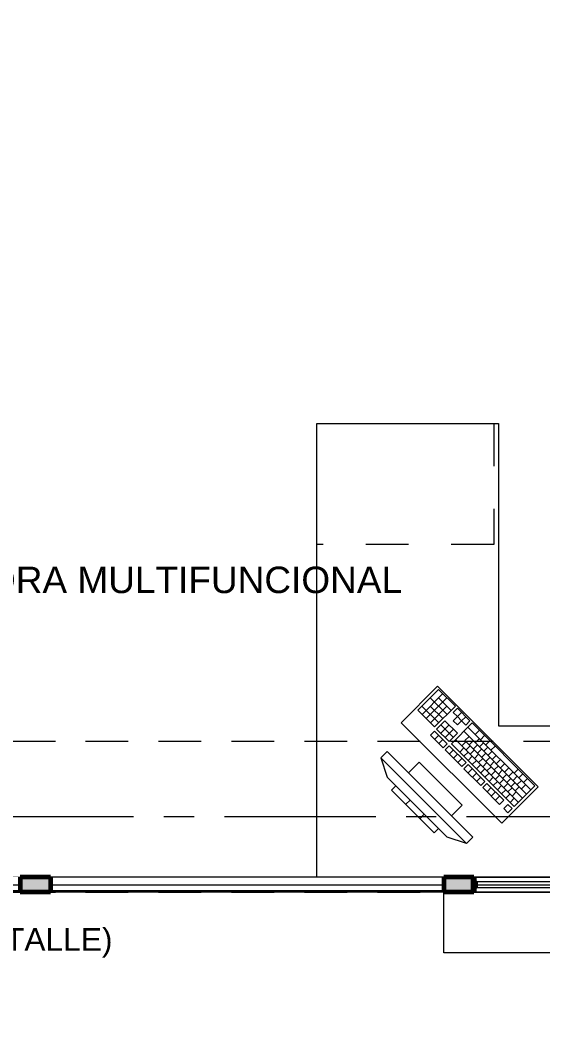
# Model space of a CAD drawing. Header units: inches. Extents: x -38 to 5698, y -33 to 92.
# Drawn here: x 126.47 to 128.198, y 29.258 to 32.584 of the extents above; entities that cross this region are included whole.
import ezdxf

# ---------------------------------------------------------------- set-up
doc = ezdxf.new("R2010")
doc.units = ezdxf.units.IN
doc.header["$MEASUREMENT"] = 0
doc.set_wipeout_variables(frame=1)
for name, pattern in [('Hidden Line', [0.195611, 0.141111, -0.0545]), ('Punto & Raya', [0.65, 0.5, -0.075, 0, -0.075]), ('Rayas', [0.282222, 0.141111, -0.141111]), ('Wipeout_Contour', [1, 0, -1])]:
    doc.linetypes.add(name, pattern=pattern)
for name, color, linetype in [('02 _ ARQ _ ALB _ Ejes Generales', 7, 'Continuous'), ('02 _ ARQ _ ALB _ Muros Interiores', 7, 'Continuous'), ('02 _ ARQ _ ZON _ Espacio.3D', 7, 'Continuous'), ('08 _ STR _ EXT _ 09 Vigas', 7, 'Continuous'), ('Acabado - Muros', 7, 'Continuous'), ('Interior - Mobiliario', 7, 'Continuous'), ('Notas - Etiquetas', 251, 'Continuous')]:
    doc.layers.add(name, color=color, linetype=linetype)
doc.styles.add('Estilo_Generado_4', font='swisse.ttf')
doc.dimstyles.new('Estilo_Generado__8', dxfattribs={"dimtxt": 0.18, "dimasz": 0.0912, "dimexe": 0.18, "dimexo": 0.0625, "dimgap": 0, "dimtad": 0, "dimtih": 1, "dimtoh": 1, "dimdec": 4, "dimzin": 0, "dimdsep": 46, "dimcen": 0.09, "dimadec": 0, "dimazin": 0, "dimtfac": 1, "dimtdec": 4, "dimtmove": 0, "dimatfit": 3, "dimldrblk": 'ARROWHEAD_5', "dimfxl": 1, "dimtolj": 1, "dimtzin": 0, "dimarcsym": 0})

# ---------------------------------------------------------------- blocks, each defined once
blk = doc.blocks.new('ARROWHEAD_5')
at = {"linetype": 'Continuous', "lineweight": 0}
blk.add_hatch(color=0, dxfattribs=at).paths.add_polyline_path([(-1, 0.2679), (0, 0), (-1, -0.2679)])
at = {"color": 0, "linetype": 'Continuous', "lineweight": 0}
blk.add_line((0, 0), (-1, 0), dxfattribs=at)

msp = doc.modelspace()

# ---------------------------------------------------------------- linework, layer by layer
at = {"layer": '02 _ ARQ _ ALB _ Ejes Generales', "color": 252, "linetype": 'Punto & Raya', "lineweight": 13}
msp.add_line((98.3454, 29.95), (147.07, 29.95), dxfattribs=at)
at = {"layer": '02 _ ARQ _ ALB _ Muros Interiores', "color": 7, "linetype": 'Continuous', "lineweight": 80}
for p, q in [((127.969, 29.735), (127.969, 29.75)), ((127.969, 29.735), (127.969, 29.75)), ((127.969, 29.715), (127.969, 29.735)), ((127.969, 29.715), (127.969, 29.735)), ((127.969, 29.715), (127.969, 29.735)), ((127.969, 29.7), (127.969, 29.715)), ((127.969, 29.7), (127.969, 29.715))]:
    msp.add_line(p, q, dxfattribs=at)
at = {"layer": '02 _ ARQ _ ALB _ Muros Interiores', "color": 165, "linetype": 'Continuous', "lineweight": 15}
for p, q in [((127.969, 29.75), (129.469, 29.75)), ((127.979, 29.735), (129.459, 29.735)), ((127.969, 29.7), (129.469, 29.7)), ((127.979, 29.725), (129.459, 29.725)), ((129.459, 29.715), (127.979, 29.715))]:
    msp.add_line(p, q, dxfattribs=at)
at = {"layer": '02 _ ARQ _ ALB _ Muros Interiores', "color": 165, "linetype": 'Continuous', "lineweight": 25}
for p, q in [((127.969, 29.735), (127.979, 29.735)), ((127.979, 29.735), (127.979, 29.715)), ((127.979, 29.715), (127.969, 29.715))]:
    msp.add_line(p, q, dxfattribs=at)
at = {"layer": '02 _ ARQ _ ZON _ Espacio.3D', "color": 254, "linetype": 'Continuous', "lineweight": 0, "flags": 128}
for points in [[(136.57, 39.4), (130.07, 39.4), (130.07, 39), (129.57, 39), (129.57, 39.4), (129.37, 39.4), (129.37, 39.65), (126.5479, 39.65), (126.5479, 39.4), (123.07, 39.4), (123.07, 39), (122.845, 39), (122.845, 30.6), (123.07, 30.6), (123.07, 30.1999), (123.07, 29.75), (129.57, 29.75), (129.57, 30.6), (130.07, 30.6), (130.07, 29.75), (135.97, 29.75)], [(143.92, 27), (143.92, 29.7), (115.57, 29.7)]]:
    msp.add_lwpolyline(points, dxfattribs=at)
at = {"layer": '08 _ STR _ EXT _ 09 Vigas', "color": 251, "linetype": 'Hidden Line', "lineweight": 13}
msp.add_line((123.07, 30.2), (129.57, 30.2), dxfattribs=at)
at = {"layer": 'Acabado - Muros', "color": 7, "linetype": 'Continuous', "lineweight": 60}
msp.add_line((127.97, 29.75), (127.97, 29.7), dxfattribs=at)
at = {"layer": 'Interior - Mobiliario', "color": 175, "linetype": 'Rayas', "lineweight": 13}
for p, q in [((128.036, 31.25), (128.036, 30.85)), ((128.036, 30.85), (127.451, 30.85))]:
    msp.add_line(p, q, dxfattribs=at)
at = {"layer": 'Interior - Mobiliario', "color": 175, "linetype": 'Continuous', "lineweight": 13}
for p, q in [((127.853, 30.3705), (127.7844, 30.3019)), ((127.9084, 30.3151), (127.853, 30.3705)), ((127.8668, 30.3566), (127.7983, 30.288)), ((127.8807, 30.3428), (127.8121, 30.2742)), ((127.8809, 30.2876), (127.8255, 30.343)), ((127.8947, 30.3014), (127.8531, 30.3429)), ((127.7844, 30.3019), (127.8398, 30.2465)), ((127.8535, 30.2602), (127.7981, 30.3156)), ((127.8672, 30.2739), (127.8257, 30.3155)), ((127.8808, 30.3152), (127.8259, 30.2604)), ((127.8398, 30.2465), (127.9084, 30.3151)), ((127.9153, 30.3081), (127.9016, 30.2944)), ((127.9016, 30.2944), (127.9154, 30.2806)), ((127.9568, 30.2666), (127.9153, 30.3081)), ((127.9291, 30.2943), (127.9154, 30.2806)), ((127.8741, 30.267), (127.8467, 30.2396)), ((127.9157, 30.2255), (127.8741, 30.267)), ((127.9154, 30.2806), (127.9017, 30.2669)), ((127.9017, 30.2669), (127.9156, 30.253)), ((127.9293, 30.2667), (127.9154, 30.2806)), ((127.9156, 30.253), (127.9293, 30.2667)), ((127.943, 30.2805), (127.9293, 30.2667)), ((127.9293, 30.2667), (127.9431, 30.2529)), ((127.9431, 30.2529), (127.9568, 30.2666)), ((127.8399, 30.2327), (127.8261, 30.219)), ((127.8814, 30.1912), (127.8399, 30.2327)), ((127.8467, 30.2396), (127.8883, 30.198)), ((127.902, 30.2118), (127.8604, 30.2533)), ((127.888, 30.2532), (127.8606, 30.2257)), ((127.9018, 30.2393), (127.8744, 30.2119)), ((127.9638, 30.2597), (127.8952, 30.1911)), ((128.144, 30.0245), (127.9363, 30.2323)), ((128.1578, 30.0383), (127.95, 30.246)), ((128.1715, 30.052), (127.9638, 30.2597)), ((127.988, 30.2354), (127.9743, 30.2217)), ((127.8261, 30.219), (127.8677, 30.1775)), ((127.8537, 30.2189), (127.84, 30.2052)), ((127.8676, 30.205), (127.8538, 30.1913)), ((127.8883, 30.198), (127.9157, 30.2255)), ((128.1166, 29.9971), (127.9089, 30.2048)), ((127.9434, 30.1978), (127.9297, 30.1841)), ((127.9536, 30.2149), (127.9399, 30.2012)), ((128.1303, 30.0108), (127.9399, 30.2012)), ((127.9675, 30.2011), (127.9538, 30.1874)), ((127.9881, 30.2079), (127.9744, 30.1942)), ((128.0053, 30.2181), (127.9916, 30.2044)), ((128.0226, 30.2008), (128.0089, 30.1871)), ((127.6833, 30.1651), (127.6621, 30.1439)), ((127.9662, 29.8823), (127.6833, 30.1651)), ((127.8677, 30.1775), (127.8814, 30.1912)), ((127.8883, 30.1843), (127.8746, 30.1705)), ((127.8746, 30.1705), (127.93, 30.1152)), ((127.9437, 30.1289), (127.8883, 30.1843)), ((127.9022, 30.1704), (127.8885, 30.1567)), ((127.8952, 30.1911), (128.1029, 29.9834)), ((127.9366, 30.1771), (127.9229, 30.1634)), ((127.9504, 30.1633), (127.9367, 30.1496)), ((127.9572, 30.1839), (127.9435, 30.1702)), ((127.9711, 30.1701), (127.9574, 30.1564)), ((127.9813, 30.1873), (127.9676, 30.1735)), ((127.9952, 30.1734), (127.9815, 30.1597)), ((128.002, 30.194), (127.9883, 30.1803)), ((128.0158, 30.1802), (128.0021, 30.1665)), ((128.0297, 30.1663), (128.0159, 30.1526)), ((128.0399, 30.1835), (128.0262, 30.1698)), ((127.6621, 30.1439), (127.9449, 29.8611)), ((127.6621, 30.1439), (127.6833, 30.0803)), ((127.7894, 30.1298), (127.754, 30.0944)), ((127.9308, 29.9884), (127.7894, 30.1298)), ((127.916, 30.1566), (127.9023, 30.1428)), ((127.9299, 30.1427), (127.9162, 30.129)), ((127.93, 30.1152), (127.9437, 30.1289)), ((127.9643, 30.1494), (127.9506, 30.1357)), ((127.9781, 30.1356), (127.9644, 30.1219)), ((127.9849, 30.1562), (127.9712, 30.1425)), ((127.9988, 30.1424), (127.9851, 30.1287)), ((128.009, 30.1596), (127.9953, 30.1458)), ((128.0126, 30.1285), (127.9989, 30.1148)), ((128.0229, 30.1457), (128.0092, 30.132)), ((128.0367, 30.1319), (128.023, 30.1181)), ((128.0435, 30.1525), (128.0298, 30.1388)), ((128.0574, 30.1387), (128.0436, 30.1249)), ((127.9506, 30.1219), (127.9369, 30.1082)), ((127.9369, 30.1082), (127.9923, 30.0528)), ((128.006, 30.0666), (127.9506, 30.1219)), ((127.9645, 30.1081), (127.9508, 30.0944)), ((127.992, 30.1217), (127.9783, 30.108)), ((128.0058, 30.1079), (127.9921, 30.0942)), ((128.0265, 30.1147), (128.0128, 30.101)), ((128.0403, 30.1008), (128.0266, 30.0871)), ((128.0506, 30.118), (128.0369, 30.1043)), ((128.0644, 30.1042), (128.0507, 30.0905)), ((128.0712, 30.1248), (128.0575, 30.1111)), ((128.0851, 30.111), (128.0713, 30.0972)), ((128.0989, 30.0971), (128.0852, 30.0834)), ((128.1161, 30.1074), (128.1024, 30.0936)), ((127.8813, 29.8823), (127.6833, 30.0803)), ((127.754, 30.0944), (127.8954, 29.953)), ((127.9783, 30.0942), (127.9646, 30.0805)), ((127.9922, 30.0804), (127.9785, 30.0667)), ((127.9923, 30.0528), (128.006, 30.0666)), ((128.0197, 30.094), (128.006, 30.0803)), ((128.0335, 30.0802), (128.0198, 30.0665)), ((128.0474, 30.0664), (128.0337, 30.0526)), ((128.0542, 30.087), (128.0405, 30.0733)), ((128.068, 30.0731), (128.0543, 30.0594)), ((128.0783, 30.0903), (128.0645, 30.0766)), ((128.0921, 30.0765), (128.0784, 30.0628)), ((128.106, 30.0626), (128.0922, 30.0489)), ((128.1127, 30.0833), (128.099, 30.0695)), ((128.1266, 30.0694), (128.1129, 30.0557)), ((128.1317, 30.0918), (128.1179, 30.0781)), ((128.1472, 30.0762), (128.1335, 30.0625)), ((127.7116, 30.052), (127.6975, 30.0379)), ((127.6975, 30.0379), (127.8389, 29.8964)), ((127.853, 29.9106), (127.7116, 30.052)), ((128.013, 30.0596), (127.9992, 30.0459)), ((127.9992, 30.0459), (128.0546, 29.9905)), ((128.0683, 30.0042), (128.013, 30.0596)), ((128.0268, 30.0458), (128.0131, 30.0321)), ((128.0407, 30.0319), (128.0269, 30.0182)), ((128.0612, 30.0525), (128.0475, 30.0388)), ((128.0751, 30.0387), (128.0614, 30.0249)), ((128.0819, 30.0593), (128.0681, 30.0456)), ((128.0957, 30.0454), (128.082, 30.0317)), ((128.1096, 30.0316), (128.0958, 30.0179)), ((128.1029, 29.9834), (128.1715, 30.052)), ((128.1198, 30.0488), (128.1061, 30.0351)), ((128.1404, 30.0556), (128.1267, 30.0419)), ((127.7587, 30.0049), (127.7446, 29.9907)), ((128.0545, 30.0181), (128.0408, 30.0044)), ((128.0546, 29.9905), (128.0683, 30.0042)), ((128.0889, 30.0248), (128.0752, 30.0111)), ((128.1028, 30.011), (128.0891, 29.9972)), ((127.8954, 29.953), (127.9308, 29.9884)), ((128.0822, 29.9904), (128.0685, 29.9767)), ((128.0685, 29.9767), (128.0823, 29.9628)), ((128.096, 29.9765), (128.0822, 29.9904)), ((128.0823, 29.9628), (128.096, 29.9765)), ((127.8059, 29.9577), (127.7917, 29.9436)), ((127.8389, 29.8964), (127.853, 29.9106)), ((127.9449, 29.8611), (127.8813, 29.8823)), ((127.9449, 29.8611), (127.9662, 29.8823))]:
    msp.add_line(p, q, dxfattribs=at)
at = {"layer": 'Interior - Mobiliario', "color": 175, "linetype": 'Continuous', "lineweight": 13, "flags": 128}
for points in [[(128.0616, 29.9283), (128.1818, 30.0485), (127.8495, 30.3808), (127.7293, 30.2606)], [(127.87, 29.7), (129.57, 29.7), (129.57, 29.5), (127.87, 29.5)]]:
    msp.add_lwpolyline(points, close=True, dxfattribs=at)

# ---------------------------------------------------------------- texts
at = {"layer": 'Notas - Etiquetas', "color": 8, "linetype": 'Continuous', "lineweight": 35, "insert": (125.8921, 30.7322), "char_height": 0.0875, "attachment_point": 4, "style": 'Estilo_Generado_4'}
msp.add_mtext('\\A1;{\\pql;\\fSwis721 Ex BT|b0|i0|c0|p34;IMPRESORA MULTIFUNCIONAL}', dxfattribs=at)
at = {"layer": 'Notas - Etiquetas', "color": 8, "linetype": 'Continuous', "lineweight": 13, "insert": (124.9999, 29.5327), "char_height": 0.075, "attachment_point": 4, "style": 'Estilo_Generado_4'}
msp.add_mtext('\\A1;{\\pql;\\fSwis721 Ex BT|b0|i0|c0|p34;TABIQUERIA FIJA 2 (VER DETALLE)\\fSwis721 Ex BT|b0|i0|c0|p34; }', dxfattribs=at)

# ---------------------------------------------------------------- leaders
at = {"layer": 'Notas - Etiquetas', "color": 8, "linetype": 'Continuous', "lineweight": 13, "annotation_type": 0, "has_hookline": 1, "hookline_direction": 0, "text_width": 2.0495}
msp.add_leader([(125.7334, 30.3686), (125.7334, 30.7322), (125.8921, 30.7322)], dimstyle='Estilo_Generado__8', dxfattribs=at)

# ---------------------------------------------------------------- next in the draw order: wipeouts: each hides what was drawn before it
at = {"color": 254, "linetype": 'Wipeout_Contour', "lineweight": 0, "ltscale": 5023.772509}
msp.add_wipeout([(124.3202, 29.75), (124.3202, 29.733), (124.3367, 29.733), (124.3367, 29.7), (126.4702, 29.7), (126.4702, 29.75)], dxfattribs=at).dxf.layer = 'Acabado - Muros'
at = {"color": 254, "linetype": 'Wipeout_Contour', "lineweight": 0, "ltscale": 3357.223228}
msp.add_wipeout([(127.87, 29.75), (126.5702, 29.75), (126.5702, 29.7), (127.87, 29.7)], dxfattribs=at).dxf.layer = 'Acabado - Muros'

# ---------------------------------------------------------------- next in the draw order: linework, layer by layer
at = {"layer": 'Acabado - Muros', "color": 7, "linetype": 'Continuous', "lineweight": 60}
for p, q in [((126.4702, 29.75), (126.4702, 29.7)), ((126.5702, 29.75), (126.4702, 29.75)), ((127.97, 29.75), (127.87, 29.75))]:
    msp.add_line(p, q, dxfattribs=at)
at = {"layer": 'Acabado - Muros', "color": 251, "linetype": 'Continuous', "lineweight": 13, "flags": 128}
for points in [[(127.87, 29.75), (126.5702, 29.75)], [(126.4702, 29.7), (124.3367, 29.7)], [(127.87, 29.7), (126.5702, 29.7)]]:
    msp.add_lwpolyline(points, dxfattribs=at)
at = {"layer": 'Acabado - Muros', "color": 7, "linetype": 'Continuous', "lineweight": 13, "flags": 128}
msp.add_lwpolyline([(124.3367, 29.705), (124.3367, 29.725), (126.4702, 29.725), (126.4702, 29.705)], close=True, dxfattribs=at)
at = {"layer": 'Interior - Mobiliario', "color": 175, "linetype": 'Continuous', "lineweight": 13, "flags": 128}
msp.add_lwpolyline([(127.451, 29.75), (127.451, 31.25), (128.051, 31.25), (128.051, 30.25), (128.751, 30.25), (128.751, 29.75)], close=True, dxfattribs=at)

# ---------------------------------------------------------------- next in the draw order: wipeouts: each hides what was drawn before it
at = {"color": 254, "linetype": 'Wipeout_Contour', "lineweight": 0, "ltscale": 3357.221812}
msp.add_wipeout([(126.5702, 29.705), (127.87, 29.705), (127.87, 29.725), (126.5702, 29.725)], dxfattribs=at).dxf.layer = 'Acabado - Muros'

# ---------------------------------------------------------------- next in the draw order: hatches: boundary and pattern name
at = {"layer": 'Acabado - Muros', "linetype": 'Continuous', "lineweight": 0}
for points in [[(126.4702, 29.75), (126.4702, 29.7), (126.5702, 29.7), (126.5702, 29.75)], [(127.87, 29.7), (127.97, 29.7), (127.97, 29.75), (127.87, 29.75)]]:
    msp.add_hatch(color=254, dxfattribs=at).paths.add_polyline_path(points)

# ---------------------------------------------------------------- next in the draw order: linework, layer by layer
at = {"layer": '08 _ STR _ EXT _ 09 Vigas', "color": 251, "linetype": 'Hidden Line', "lineweight": 13}
msp.add_line((123.07, 29.7), (136.57, 29.7), dxfattribs=at)
at = {"layer": 'Acabado - Muros', "color": 7, "linetype": 'Continuous', "lineweight": 60}
for p, q in [((126.5702, 29.75), (126.5702, 29.7)), ((127.87, 29.75), (127.87, 29.7)), ((126.5702, 29.7), (126.4702, 29.7)), ((127.97, 29.7), (127.87, 29.7))]:
    msp.add_line(p, q, dxfattribs=at)
at = {"layer": 'Acabado - Muros', "color": 7, "linetype": 'Continuous', "lineweight": 13, "flags": 128}
msp.add_lwpolyline([(126.5702, 29.705), (126.5702, 29.725), (127.87, 29.725), (127.87, 29.705)], close=True, dxfattribs=at)

# ---------------------------------------------------------------- next in the draw order: leaders
at = {"layer": 'Notas - Etiquetas', "color": 8, "linetype": 'Continuous', "lineweight": 13, "annotation_type": 0, "has_hookline": 1, "hookline_direction": 0, "text_width": 1.9482}
msp.add_leader([(124.657, 29.715), (124.8301, 29.5327), (124.9999, 29.5327)], dimstyle='Estilo_Generado__8', dxfattribs=at)

doc.saveas('drawing.dxf')
